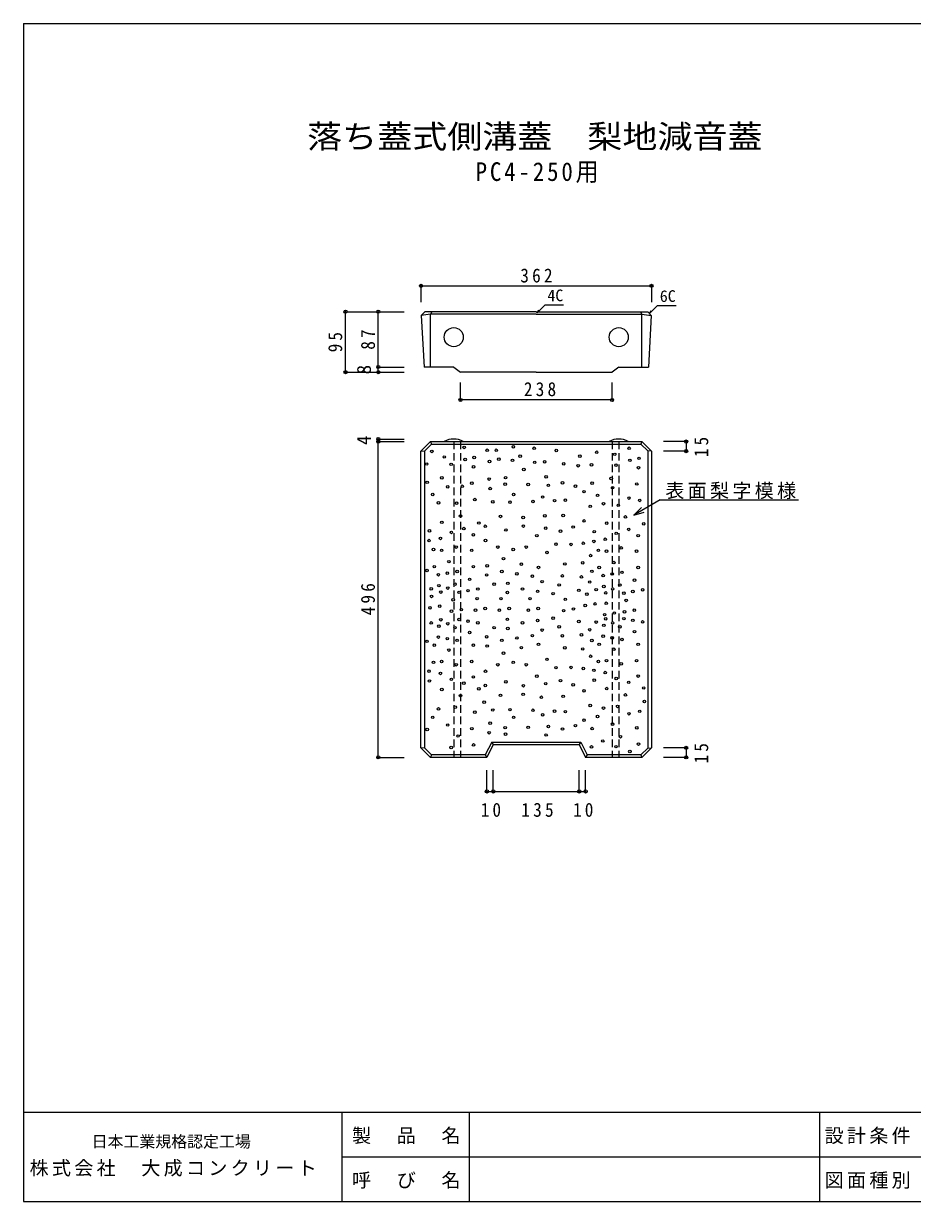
# Model space of a CAD drawing. Units: millimetres at full size, sheet at 1:10; details may follow other scales. Extents: x -1360 to 1340, y -960 to 890.
# Drawn here: x -1360 to 36, y -960 to 890 of the extents above; entities that cross this region are included whole.
import ezdxf
from ezdxf.enums import TextEntityAlignment as Align

# ---------------------------------------------------------------- set-up
doc = ezdxf.new("R2010")
doc.units = ezdxf.units.MM
doc.header["$LTSCALE"] = 10
doc.header["$PDMODE"] = 32
doc.header["$PDSIZE"] = 5
doc.linetypes.add('DASHED1', pattern=[1.8, 1.2, -0.6])
for name, color, linetype in [('0-1_躯体', 3, 'Continuous'), ('0-3_建具', 7, 'Continuous'), ('0-4_その他', 7, 'Continuous'), ('F-0_F-0ﾚｲﾔ', 2, 'Continuous')]:
    doc.layers.add(name, color=color, linetype=linetype)
doc.styles.add('ＭＳ ゴシック', font='')
doc.styles.get('ＭＳ ゴシック').set_extended_font_data('MS Gothic')

msp = doc.modelspace()

# ---------------------------------------------------------------- linework, layer by layer
at = {"layer": '0-1_躯体'}
for p, q in [((-554.87, 433.48), (-720.87, 433.48)), ((-720.87, 350.48), (-720.87, 433.48)), ((-554.87, 433.48), (-388.87, 433.48)), ((-388.87, 350.48), (-388.87, 433.48)), ((-684.43, 350.48), (-731.03, 350.48)), ((-684.43, 350.48), (-673.83, 342.48)), ((-554.87, 342.48), (-673.83, 342.48)), ((-554.87, 342.48), (-435.9, 342.48)), ((-425.3, 350.48), (-435.9, 342.48)), ((-425.3, 350.48), (-378.7, 350.48)), ((-720.87, 233.48), (-735.87, 218.48)), ((-719.21, 229.48), (-729.87, 218.82)), ((-720.87, 233.48), (-388.87, 233.48)), ((-720.87, 233.48), (-719.21, 229.48)), ((-719.21, 229.48), (-390.52, 229.48)), ((-388.87, 233.48), (-390.52, 229.48)), ((-390.52, 229.48), (-379.87, 218.82)), ((-735.87, 218.48), (-729.87, 218.82)), ((-735.87, -247.52), (-735.87, 218.48)), ((-729.87, -247.87), (-729.87, 218.82)), ((-379.87, 218.82), (-379.87, -247.87)), ((-373.87, 218.48), (-379.87, 218.82)), ((-624.84, -238.52), (-634.84, -258.52)), ((-624.84, -238.52), (-622.37, -242.52)), ((-484.89, -238.52), (-487.37, -242.52)), ((-720.87, -262.52), (-735.87, -247.52)), ((-729.87, -247.87), (-735.87, -247.52)), ((-719.21, -258.52), (-729.87, -247.87)), ((-719.21, -258.52), (-720.87, -262.52)), ((-634.84, -258.52), (-719.21, -258.52)), ((-634.84, -258.52), (-632.37, -262.52)), ((-622.37, -242.52), (-632.37, -262.52)), ((-622.37, -242.52), (-487.37, -242.52)), ((-487.37, -242.52), (-477.37, -262.52)), ((-474.89, -258.52), (-477.37, -262.52)), ((-390.52, -258.52), (-474.89, -258.52)), ((-379.87, -247.87), (-390.52, -258.52)), ((-390.52, -258.52), (-388.87, -262.52)), ((-373.87, -247.52), (-388.87, -262.52)), ((-379.87, -247.87), (-373.87, -247.52)), ((-632.37, -262.52), (-720.87, -262.52)), ((-388.87, -262.52), (-477.37, -262.52))]:
    msp.add_line(p, q, dxfattribs=at)
at = {"layer": '0-1_躯体', "linetype": 'DASHED1'}
for p, q in [((-684.43, 233.48), (-684.43, -262.52)), ((-673.83, 233.48), (-673.83, -262.52)), ((-435.9, 233.48), (-435.9, -262.52)), ((-425.3, 233.48), (-425.3, -262.52))]:
    msp.add_line(p, q, dxfattribs=at)
at = {"layer": '0-1_躯体'}
for points in [[(-554.87, 437.48), (-729.87, 437.48), (-735.53, 431.48), (-731.03, 350.48)], [(-718.79, 437.48), (-720.87, 433.48), (-735.53, 431.48)], [(-554.87, 437.48), (-379.87, 437.48), (-374.2, 431.48), (-378.7, 350.48)], [(-390.94, 437.48), (-388.87, 433.48), (-374.2, 431.48)], [(-388.87, 233.48), (-373.87, 218.48), (-373.87, -247.52)], [(-624.84, -238.52), (-484.89, -238.52), (-474.89, -258.52)]]:
    msp.add_lwpolyline(points, dxfattribs=at)
for centre in [(-684.43, 397.48), (-425.3, 397.48)]:
    msp.add_circle(centre, 15, dxfattribs=at)
for centre in [(-684.43, 207.35), (-425.3, 207.35)]:
    msp.add_arc(centre, 30.12, 60.13717, 119.86283, dxfattribs=at)
at = {"layer": '0-3_建具'}
for p, q in [((-735.87, 478.01), (-373.87, 478.01)), ((-735.87, 478.01), (-735.87, 452.34)), ((-373.87, 478.01), (-373.87, 452.34)), ((-540.8, 448.17), (-511.88, 448.17)), ((-364.27, 447.08), (-335.35, 447.08)), ((-854.3, 342.48), (-854.3, 437.48)), ((-854.3, 437.48), (-802.9, 437.48)), ((-802.9, 350.48), (-802.9, 437.48)), ((-802.9, 437.48), (-762.48, 437.48)), ((-854.3, 342.48), (-802.9, 342.48)), ((-802.9, 342.48), (-802.9, 350.48)), ((-802.9, 350.48), (-762.48, 350.48)), ((-802.9, 342.48), (-762.48, 342.48)), ((-673.83, 298.85), (-673.83, 326.01)), ((-435.9, 298.85), (-435.9, 326.01)), ((-435.9, 298.85), (-673.83, 298.85)), ((-802.9, 233.48), (-802.9, 237.48)), ((-802.9, 237.48), (-762.48, 237.48)), ((-802.9, -262.52), (-802.9, 233.48)), ((-802.9, 233.48), (-762.48, 233.48)), ((-319.41, 233.48), (-355.01, 233.48)), ((-319.41, 233.48), (-319.41, 218.48)), ((-319.41, 218.48), (-355.01, 218.48)), ((-360.32, 142.21), (-143.17, 142.21)), ((-401.53, 118.01), (-385.62, 122.53)), ((-319.41, -247.52), (-355.01, -247.52)), ((-319.41, -247.52), (-319.41, -262.52)), ((-802.9, -262.52), (-762.48, -262.52)), ((-802.9, -262.52), (-762.48, -262.52)), ((-319.41, -262.52), (-355.01, -262.52)), ((-632.37, -316.02), (-632.37, -282.7)), ((-622.37, -316.02), (-622.37, -282.7)), ((-487.37, -316.02), (-487.37, -282.7)), ((-477.37, -316.02), (-477.37, -282.7)), ((-632.37, -316.02), (-622.37, -316.02)), ((-622.37, -316.02), (-487.37, -316.02)), ((-487.37, -316.02), (-477.37, -316.02))]:
    msp.add_line(p, q, dxfattribs=at)
for points in [[(-540.8, 448.17), (-553.48, 435.49), (-550.78, 440.39)], [(-364.27, 447.08), (-376.95, 434.39), (-374.24, 439.29)], [(-360.32, 142.21), (-401.53, 118.01), (-389.84, 129.71)]]:
    msp.add_lwpolyline(points, dxfattribs=at)
for p in [(-735.87, 478.01), (-373.87, 478.01), (-854.3, 437.48), (-802.9, 437.48), (-802.9, 350.48), (-854.3, 342.48), (-802.9, 342.48), (-673.83, 298.85), (-435.9, 298.85), (-802.9, 237.48), (-802.9, 233.48), (-319.41, 233.48), (-319.41, 218.48), (-319.41, -247.52), (-802.9, -262.52), (-319.41, -262.52), (-632.37, -316.02), (-622.37, -316.02), (-487.37, -316.02), (-477.37, -316.02)]:
    msp.add_point(p, dxfattribs=at)
at = {"layer": '0-4_その他'}
for centre in [(-668, 224.28), (-590.78, 225.17), (-558.2, 222.94), (-409.09, 222.96), (-718.89, 218.03), (-699.25, 209.32), (-666.66, 205.3), (-652.38, 208.42), (-631.85, 219.81), (-628.28, 202.17), (-617.56, 219.81), (-613.55, 205.75), (-592.12, 203.96), (-580.07, 210.44), (-541.68, 201.73), (-523.38, 219.37), (-486.31, 210.46), (-459.98, 216.71), (-431.59, 213.39), (-407.75, 203.98), (-393.47, 207.1), (-726.92, 198.16), (-688.53, 197.71), (-653.27, 193.69), (-574.27, 189.68), (-557.3, 200.84), (-511.78, 198.6), (-488.99, 195.5), (-468.01, 196.83), (-429.63, 196.39), (-394.36, 192.37), (-726.1, 169.37), (-703.13, 176.6), (-655.94, 168.22), (-628.92, 174.54), (-603.62, 166.49), (-603.04, 176.84), (-567.57, 166.02), (-539.45, 178.07), (-535.88, 164.68), (-513.56, 168.7), (-467.19, 168.05), (-437.13, 175.49), (-397.03, 166.89), (-717.47, 150.39), (-693.9, 162.47), (-670.99, 163.3), (-627.19, 159.59), (-590.34, 150.4), (-544.81, 146.38), (-493.39, 163.49), (-479.84, 154.82), (-458.56, 149.07), (-434.99, 161.14), (-708.27, 137.17), (-679.85, 136.7), (-651.34, 142.34), (-623.17, 138.89), (-596.14, 138.32), (-559.98, 139.24), (-526.06, 140.58), (-509.1, 141.47), (-470.06, 131.82), (-449.36, 135.84), (-426.04, 133.38), (-409.23, 144.72), (-392.43, 141.02), (-673.77, 116.47), (-611.09, 115.89), (-575.44, 114.17), (-541.31, 116.75), (-512.67, 117.37), (-414.86, 115.14), (-722.66, 93.31), (-703.18, 106.55), (-688.15, 90.76), (-668.63, 96.8), (-645.02, 105.54), (-634.89, 100.45), (-602.52, 94.59), (-575.12, 100.76), (-540.03, 97.42), (-516.69, 92.82), (-496.8, 99.23), (-479.84, 108.82), (-463.75, 91.99), (-444.28, 105.23), (-409.72, 95.47), (-386.11, 104.22), (-723.22, 77.94), (-705.4, 81.39), (-653.64, 86.92), (-634.47, 77.98), (-553.95, 85.64), (-523.94, 72.39), (-480.99, 73.74), (-464.31, 76.62), (-446.49, 80.07), (-429.24, 89.43), (-394.73, 85.6), (-716.27, 63.92), (-703.49, 62.64), (-680.48, 67.75), (-656.2, 62.64), (-615.3, 67.75), (-591.01, 63.92), (-570.56, 67.75), (-538, 59.34), (-500.21, 71.93), (-469.48, 54.41), (-457.36, 62.59), (-444.58, 61.32), (-421.57, 66.43), (-397.29, 61.32), (-714.99, 37.08), (-691.98, 44.75), (-653.64, 37.08), (-631.91, 38.35), (-606.22, 49.53), (-578.23, 40.91), (-551.39, 35.8), (-509.88, 41.26), (-481.96, 42.95), (-456.08, 35.75), (-433.07, 43.42), (-394.73, 35.75), (-726.36, 30.94), (-708.6, 24.3), (-694.54, 26.85), (-679.2, 29.41), (-659.46, 17.18), (-632.75, 23.92), (-608.91, 29.41), (-585.19, 25.75), (-560.97, 22.07), (-513.86, 22.46), (-483.97, 20.86), (-467.45, 29.61), (-449.69, 22.97), (-435.63, 25.53), (-420.29, 28.09), (-719.78, 2.09), (-707.73, 7.11), (-693.83, 3.37), (-682.47, 9.51), (-662.02, -0.71), (-646.68, 1.84), (-621.12, 9.51), (-599.39, 10.79), (-576.38, 1.84), (-552.66, -1.81), (-545.71, 13.35), (-518.87, 8.23), (-487.99, -0.23), (-470.91, 12.82), (-460.87, 0.77), (-448.82, 5.79), (-434.93, 2.05), (-423.56, 8.19), (-400.55, 15.86), (-387.77, 0.52), (-719.26, -9.76), (-704.72, -2.93), (-685.3, -15.12), (-676.08, -3.27), (-647.77, -13.33), (-610.25, -13.33), (-600.23, -3.64), (-564.67, -13.33), (-528.45, -5.49), (-509.28, -14.23), (-475.32, -6.18), (-445.81, -4.25), (-444.94, -20.48), (-417.17, -4.59), (-413.67, -16.01), (-403.11, -2.04), (-721.81, -27.65), (-706.48, -25.1), (-687.86, -33.01), (-672.52, -30.46), (-650.33, -31.23), (-634.99, -28.67), (-612.8, -31.23), (-597.46, -28.67), (-567.23, -31.23), (-551.89, -28.67), (-511.83, -32.12), (-496.49, -29.56), (-477.88, -24.08), (-462.54, -21.52), (-447.5, -38.37), (-432.16, -35.82), (-416.22, -33.91), (-400.89, -31.35), (-719.78, -51.39), (-707.73, -56.41), (-704.72, -46.36), (-693.83, -52.66), (-676.08, -46.02), (-662.02, -48.58), (-646.68, -51.14), (-600.23, -45.65), (-576.38, -51.14), (-552.66, -47.48), (-528.45, -43.8), (-487.99, -49.06), (-460.87, -50.06), (-448.82, -55.08), (-445.81, -45.04), (-434.93, -51.34), (-423.56, -57.48), (-417.17, -44.7), (-403.11, -47.26), (-387.77, -49.81), (-708.6, -73.59), (-682.47, -58.81), (-659.46, -66.47), (-632.75, -73.22), (-621.12, -58.81), (-599.39, -60.08), (-585.19, -75.05), (-560.97, -71.37), (-545.71, -62.64), (-518.87, -57.53), (-513.86, -71.75), (-483.97, -70.15), (-470.91, -62.11), (-449.69, -72.27), (-435.63, -74.82), (-400.55, -65.15), (-726.36, -80.23), (-714.99, -86.37), (-694.54, -76.15), (-691.98, -94.04), (-679.2, -78.7), (-653.64, -86.37), (-631.91, -87.65), (-608.91, -78.7), (-578.23, -90.2), (-551.39, -85.09), (-509.88, -90.55), (-481.96, -92.24), (-467.45, -78.91), (-456.08, -85.05), (-433.07, -92.72), (-420.29, -77.38), (-394.73, -85.05), (-703.49, -111.93), (-656.2, -111.93), (-606.22, -98.83), (-538, -108.63), (-469.48, -103.7), (-457.36, -111.89), (-444.58, -110.61), (-397.29, -110.61), (-723.22, -127.23), (-716.27, -113.21), (-705.4, -130.68), (-680.48, -117.04), (-634.47, -127.27), (-615.3, -117.04), (-591.01, -113.21), (-570.56, -117.04), (-523.94, -121.69), (-500.21, -121.22), (-480.99, -123.03), (-464.31, -125.91), (-446.49, -129.36), (-421.57, -115.72), (-722.66, -142.61), (-688.15, -140.05), (-668.63, -146.09), (-653.64, -136.22), (-634.89, -149.75), (-602.52, -143.88), (-553.95, -134.94), (-540.03, -146.71), (-516.69, -142.11), (-496.8, -148.52), (-463.75, -141.28), (-429.24, -138.73), (-409.72, -144.77), (-394.73, -134.89), (-703.18, -155.85), (-673.77, -165.76), (-645.02, -154.83), (-611.09, -165.18), (-575.44, -163.46), (-575.12, -150.05), (-546.85, -168.09), (-512.67, -166.66), (-479.84, -158.11), (-444.28, -154.52), (-414.86, -164.44), (-386.11, -153.51), (-708.27, -186.46), (-682.07, -183.61), (-636.63, -175.85), (-470.06, -181.11), (-449.36, -185.14), (-427.15, -182.5), (-385.04, -174.74), (-717.47, -199.69), (-651.34, -191.64), (-623.17, -188.19), (-596.14, -187.61), (-590.34, -199.69), (-559.98, -188.53), (-544.81, -195.67), (-526.06, -189.87), (-509.1, -190.76), (-479.84, -204.11), (-458.56, -198.36), (-409.23, -194.01), (-392.43, -190.31), (-726.1, -218.66), (-693.9, -211.76), (-655.94, -217.51), (-628.92, -223.84), (-627.19, -208.89), (-603.62, -215.79), (-567.57, -215.31), (-535.88, -213.97), (-513.56, -217.99), (-493.39, -212.78), (-467.19, -217.34), (-434.99, -210.44), (-397.03, -216.19), (-677.64, -229.05), (-603.04, -226.14), (-539.45, -227.36), (-450.43, -236.81), (-422.72, -230.16), (-394.36, -241.66), (-688.53, -247), (-653.27, -242.99), (-468.01, -246.13), (-429.63, -245.68), (-407.75, -253.27)]:
    msp.add_circle(centre, 2, dxfattribs=at)
at = {"layer": 'F-0_F-0ﾚｲﾔ'}
for p, q in [((-1360, 890), (-1360, -960)), ((-1360, 890), (1340, 890)), ((-1360, -820), (1340, -820)), ((-860, -820), (-860, -960)), ((-660, -820), (-660, -960)), ((-110, -820), (-110, -960)), ((-860, -890), (810, -890)), ((-1360, -960), (1340, -960))]:
    msp.add_line(p, q, dxfattribs=at)

# ---------------------------------------------------------------- texts
at = {"layer": '0-3_建具', "color": 3, "style": 'ＭＳ ゴシック', "width": 1.1}
msp.add_text('落ち蓋式側溝蓋\u3000梨地減音蓋', height=36.66, dxfattribs=at).set_placement((-914.61, 683.17), align=Align.BOTTOM_LEFT)
at = {"layer": '0-3_建具', "color": 4, "style": 'ＭＳ ゴシック'}
for s, p in [('4C', (-537.35, 448.41)), ('6C', (-360.82, 447.32))]:
    msp.add_text(s, height=18.33, dxfattribs=at).set_placement(p, align=Align.BOTTOM_LEFT)
at = {"layer": '0-3_建具', "style": 'ＭＳ ゴシック'}
for s, p in [('8', (-807.9, 338.98)), ('4', (-807.9, 227.98))]:
    msp.add_text(s, height=21.99, rotation=90, dxfattribs=at).set_placement(p, align=Align.BOTTOM_LEFT)
at = {"layer": '0-3_建具', "attachment_point": 7, "style": 'ＭＳ ゴシック'}
for s, insert, char_height in [('\\T1.25;\\W0.9;PC4-250用', (-650.07, 639.4), 29.33), ('\\T1.38;\\W0.9;362', (-579.87, 483.01), 21.99), ('\\T1.38;\\W0.9;238', (-574.27, 304.48), 21.99), ('\\T1.17;表面梨字模様', (-352.18, 142.99), 21.99), ('\\T1.36;\\W0.9;10', (-641.99, -356.19), 21.99), ('\\T1.38;\\W0.9;135', (-578.24, -356.19), 21.99), ('\\T1.36;\\W0.9;10', (-496.99, -356.19), 21.99)]:
    msp.add_mtext(s, dxfattribs=dict(at, insert=insert, char_height=char_height))
at = {"layer": '0-3_建具', "char_height": 21.99, "attachment_point": 7, "rotation": 90, "style": 'ＭＳ ゴシック'}
for s, insert in [('\\T1.36;\\W0.9;87', (-807.9, 377.73)), ('\\T1.36;\\W0.9;95', (-859.3, 373.73)), ('\\T1.36;\\W0.9;15', (-284.47, 209.07)), ('\\T1.38;\\W0.9;496', (-807.9, -39.52)), ('\\T1.36;\\W0.9;15', (-284.47, -271.93))]:
    msp.add_mtext(s, dxfattribs=dict(at, insert=insert))
at = {"layer": 'F-0_F-0ﾚｲﾔ', "color": 4, "style": 'ＭＳ ゴシック'}
msp.add_text('日本工業規格認定工場', height=18.33, dxfattribs=at).set_placement((-1253.11, -880.61), align=Align.BOTTOM_LEFT)
at = {"layer": 'F-0_F-0ﾚｲﾔ', "color": 7, "char_height": 21.99, "attachment_point": 7, "style": 'ＭＳ ゴシック'}
for s, insert in [('\\T1.17;製\u3000品\u3000名', (-844.17, -870)), ('\\T1.17;設計条件', (-102.05, -870)), ('\\T1.17;株式会社\u3000大成コンクリート', (-1350.61, -921.02)), ('\\T1.17;呼\u3000び\u3000名', (-844.17, -940)), ('\\T1.17;図面種別', (-102.05, -940))]:
    msp.add_mtext(s, dxfattribs=dict(at, insert=insert))

doc.saveas('drawing.dxf')
